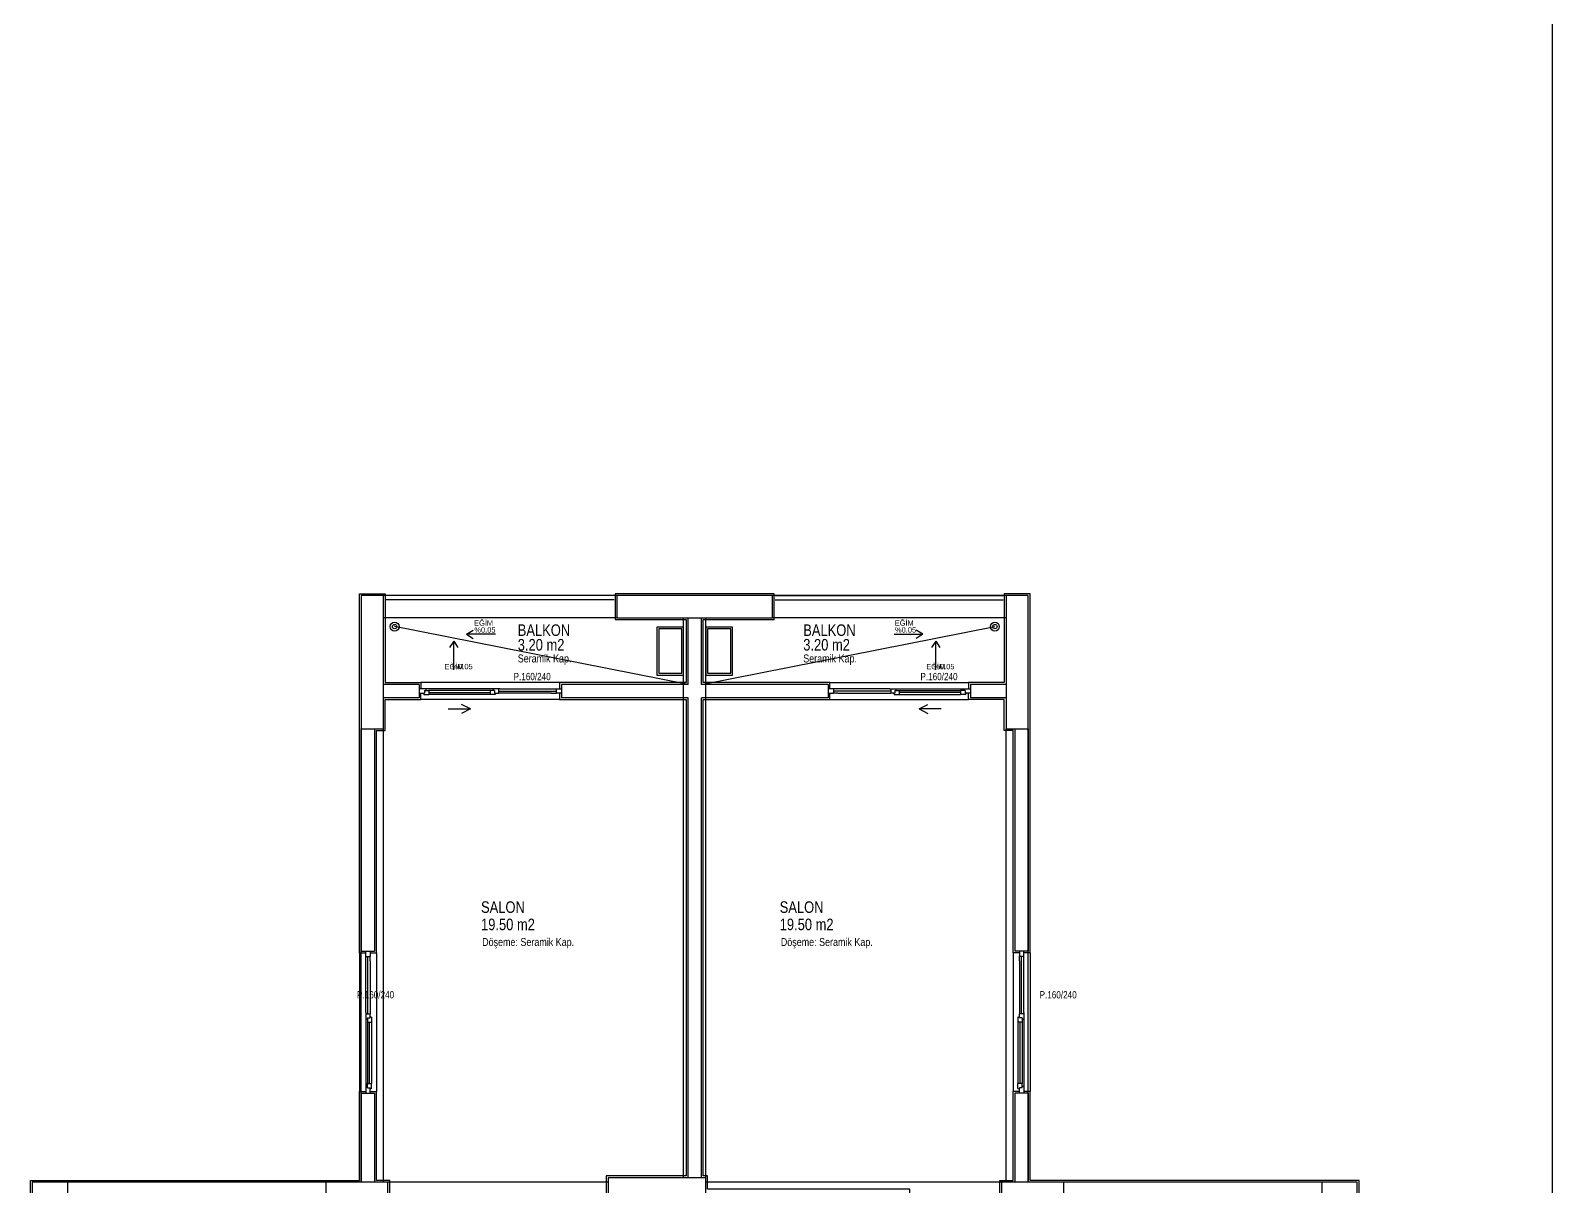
# Model space of a CAD drawing. Header units: centimetres. Extents: x 0 to 12847, y -30 to 2970.
# Drawn here: x 2799.8 to 3227.7, y 1737.5 to 2062.7 of the extents above; entities that cross this region are included whole.
import ezdxf

# ---------------------------------------------------------------- set-up
doc = ezdxf.new("R2010")
doc.units = ezdxf.units.CM
doc.layers.add('SCOTT-CERCEVE', color=7, linetype='CONTINUOUS')
doc.layers.add('SCOTT-MIMARI', color=8, linetype='CONTINUOUS')
doc.styles.get("Standard").update_dxf_attribs({"font": 'arial.ttf', "width": 0.8})

msp = doc.modelspace()

# ---------------------------------------------------------------- linework, layer by layer
at = {"layer": 'SCOTT-CERCEVE'}
msp.add_line((3227.7, 0), (3227.7, 2970), dxfattribs=at)
at = {"layer": 'SCOTT-MIMARI'}
for p, q in [((2910.92, 1877.47), (2909.05, 1877.47)), ((2909.05, 1876.22), (2910.55, 1876.22)), ((2910.39, 1875.84), (2911.8, 1875.84)), ((2910.55, 1876.97), (2911.8, 1876.97)), ((2910.55, 1876.97), (2910.55, 1876.22)), ((2910.92, 1877.47), (2910.92, 1876.97)), ((2929.05, 1876.97), (2911.8, 1876.97)), ((2911.8, 1876.97), (2911.8, 1875.84)), ((2911.8, 1876.4), (2929.05, 1876.4)), ((2929.05, 1875.84), (2911.8, 1875.84)), ((2930.3, 1876.97), (2929.05, 1876.97)), ((2929.05, 1876.97), (2929.05, 1875.84)), ((2930.46, 1875.84), (2929.05, 1875.84)), ((2931.8, 1877.47), (2929.92, 1877.47)), ((2929.92, 1876.97), (2929.92, 1877.47)), ((2930.3, 1876.97), (2930.3, 1876.22)), ((2930.3, 1876.22), (2931.42, 1876.22)), ((2931.42, 1877.47), (2931.42, 1876.22)), ((2931.42, 1876.84), (2947.55, 1876.84)), ((2946.3, 1876.22), (2931.42, 1876.22)), ((2931.8, 1877.47), (2949.05, 1877.47)), ((2946.3, 1876.22), (2947.71, 1876.22)), ((2947.55, 1877.47), (2947.55, 1876.22)), ((2949.05, 1876.22), (2947.55, 1876.22)), ((3041.3, 1877.47), (3024.05, 1877.47)), ((3024.05, 1876.22), (3025.55, 1876.22)), ((3026.8, 1876.22), (3025.39, 1876.22)), ((3025.55, 1877.47), (3025.55, 1876.22)), ((3041.67, 1876.84), (3025.55, 1876.84)), ((3026.8, 1876.22), (3041.67, 1876.22)), ((3041.3, 1877.47), (3043.17, 1877.47)), ((3041.67, 1877.47), (3041.67, 1876.22)), ((3042.8, 1876.22), (3041.67, 1876.22)), ((3042.64, 1875.84), (3044.05, 1875.84)), ((3042.8, 1876.97), (3044.05, 1876.97)), ((3042.8, 1876.97), (3042.8, 1876.22)), ((3043.17, 1876.97), (3043.17, 1877.47)), ((3044.05, 1876.97), (3061.3, 1876.97)), ((3044.05, 1876.97), (3044.05, 1875.84)), ((3061.3, 1876.4), (3044.05, 1876.4)), ((3044.05, 1875.84), (3061.3, 1875.84)), ((3062.55, 1876.97), (3061.3, 1876.97)), ((3061.3, 1876.97), (3061.3, 1875.84)), ((3062.71, 1875.84), (3061.3, 1875.84)), ((3062.17, 1877.47), (3062.17, 1876.97)), ((3062.17, 1877.47), (3064.05, 1877.47)), ((3062.55, 1876.97), (3062.55, 1876.22)), ((3064.05, 1876.22), (3062.55, 1876.22)), ((2894.05, 1786.47), (2894.05, 1803.72)), ((2894.05, 1802.22), (2895.3, 1802.22)), ((2894.67, 1786.09), (2894.67, 1802.22)), ((2895.3, 1803.72), (2895.3, 1802.22)), ((2895.3, 1800.97), (2895.3, 1802.38)), ((3077.8, 1803.72), (3077.8, 1802.22)), ((3077.8, 1800.97), (3077.8, 1802.38)), ((3079.05, 1802.22), (3077.8, 1802.22)), ((3078.42, 1786.09), (3078.42, 1802.22)), ((3079.05, 1786.47), (3079.05, 1803.72)), ((2895.3, 1800.97), (2895.3, 1786.09)), ((3077.8, 1800.97), (3077.8, 1786.09)), ((2894.05, 1786.47), (2894.05, 1784.59)), ((2894.05, 1786.09), (2895.3, 1786.09)), ((2894.55, 1784.59), (2894.05, 1784.59)), ((2894.55, 1784.97), (2894.55, 1783.72)), ((2894.55, 1784.97), (2895.3, 1784.97)), ((2895.3, 1784.97), (2895.3, 1786.09)), ((2895.67, 1785.13), (2895.67, 1783.72)), ((3077.42, 1785.13), (3077.42, 1783.72)), ((3077.8, 1784.97), (3077.8, 1786.09)), ((3079.05, 1786.09), (3077.8, 1786.09)), ((3078.55, 1784.97), (3077.8, 1784.97)), ((3078.55, 1784.97), (3078.55, 1783.72)), ((3078.55, 1784.59), (3079.05, 1784.59)), ((3079.05, 1786.47), (3079.05, 1784.59)), ((2894.55, 1783.72), (2894.55, 1766.47)), ((2894.55, 1783.72), (2895.67, 1783.72)), ((2895.11, 1766.47), (2895.11, 1783.72)), ((2895.67, 1783.72), (2895.67, 1766.47)), ((3077.42, 1783.72), (3077.42, 1766.47)), ((3078.55, 1783.72), (3077.42, 1783.72)), ((3077.99, 1766.47), (3077.99, 1783.72)), ((3078.55, 1783.72), (3078.55, 1766.47)), ((2894.05, 1765.59), (2894.55, 1765.59)), ((2894.05, 1765.59), (2894.05, 1763.72)), ((2894.55, 1765.22), (2894.55, 1766.47)), ((2894.55, 1766.47), (2895.67, 1766.47)), ((2894.55, 1765.22), (2895.3, 1765.22)), ((2895.3, 1763.72), (2895.3, 1765.22)), ((2895.67, 1765.06), (2895.67, 1766.47)), ((3077.42, 1765.06), (3077.42, 1766.47)), ((3078.55, 1766.47), (3077.42, 1766.47)), ((3077.8, 1763.72), (3077.8, 1765.22)), ((3078.55, 1765.22), (3077.8, 1765.22)), ((3078.55, 1765.22), (3078.55, 1766.47)), ((3079.05, 1765.59), (3078.55, 1765.59)), ((3079.05, 1765.59), (3079.05, 1763.72))]:
    msp.add_line(p, q, dxfattribs=at)
for points in [[(2892.3, 1803.22), (2892.3, 1904.22), (2899.55, 1904.22), (2899.55, 1879.22), (2909.55, 1879.22), (2909.55, 1877.47)], [(3024.55, 1877.47), (3024.55, 1879.22), (2988.92, 1879.22), (2988.92, 1896.97), (3008.92, 1896.97), (3008.92, 1904.22), (2964.17, 1904.22), (2964.17, 1896.97), (2984.17, 1896.97), (2984.17, 1879.22), (2948.55, 1879.22), (2948.55, 1877.47)], [(3080.8, 1803.22), (3080.8, 1904.22), (3073.55, 1904.22), (3073.55, 1879.22), (3063.55, 1879.22), (3063.55, 1877.47)], [(2899.05, 1903.72), (2892.8, 1903.72), (2892.8, 1866.22), (2899.05, 1866.22), (2899.05, 1903.72)], [(2964.67, 1903.72), (2899.05, 1903.72)], [(2963.92, 1903.73), (2899.8, 1903.73)], [(2963.92, 1902.48), (2899.8, 1902.48)], [(3008.42, 1903.72), (2964.67, 1903.72), (2964.67, 1897.47), (3008.42, 1897.47), (3008.42, 1903.72)], [(3074.05, 1903.72), (3008.42, 1903.72)], [(3009.17, 1903.73), (3073.3, 1903.73)], [(3009.17, 1902.48), (3073.3, 1902.48)], [(3080.3, 1903.72), (3074.05, 1903.72), (3074.05, 1866.22), (3080.3, 1866.22), (3080.3, 1903.72)], [(2964.67, 1897.47), (2899.05, 1897.47)], [(2983.42, 1739.97), (2983.42, 1897.47)], [(2984.67, 1878.72), (2984.67, 1897.47)], [(2988.42, 1878.72), (2988.42, 1897.47)], [(2989.67, 1739.97), (2989.67, 1897.47)], [(3074.05, 1897.47), (3008.42, 1897.47)], [(2984.67, 1878.72), (2902.17, 1894.97)], [(2922.41, 1892.81), (2924.26, 1893.98)], [(2930.49, 1892.81), (2922.41, 1892.81)], [(2922.41, 1892.81), (2924.26, 1891.65)], [(2983.42, 1894.84), (2975.92, 1894.84), (2975.92, 1881.34), (2983.42, 1881.34), (2983.42, 1894.84)], [(2982.92, 1894.34), (2976.42, 1894.34), (2976.42, 1881.84), (2982.92, 1881.84), (2982.92, 1894.34)], [(2988.42, 1878.72), (3070.92, 1894.97)], [(2997.17, 1894.84), (2989.67, 1894.84), (2989.67, 1881.34), (2997.17, 1881.34), (2997.17, 1894.84)], [(2996.67, 1894.34), (2990.17, 1894.34), (2990.17, 1881.84), (2996.67, 1881.84), (2996.67, 1894.34)], [(3042.61, 1892.81), (3050.69, 1892.81)], [(3050.69, 1892.81), (3048.84, 1893.98)], [(3050.69, 1892.81), (3048.84, 1891.65)], [(2918.78, 1890.91), (2917.61, 1889.06)], [(2918.78, 1882.83), (2918.78, 1890.91)], [(2918.78, 1890.91), (2919.95, 1889.06)], [(3054.32, 1890.91), (3053.15, 1889.06)], [(3054.32, 1882.83), (3054.32, 1890.91)], [(3054.32, 1890.91), (3055.48, 1889.06)], [(2909.05, 1878.72), (2899.05, 1878.72)], [(2909.05, 1878.72), (2909.05, 1874.97)], [(2948.55, 1879.22), (2909.55, 1879.22)], [(2984.67, 1878.72), (2949.05, 1878.72)], [(2949.05, 1878.72), (2949.05, 1874.97)], [(3024.05, 1878.72), (2988.42, 1878.72)], [(3024.05, 1878.72), (3024.05, 1874.97)], [(3024.55, 1879.22), (3063.55, 1879.22)], [(3074.05, 1878.72), (3064.05, 1878.72)], [(3064.05, 1878.72), (3064.05, 1874.97)], [(2897.05, 1803.22), (2897.05, 1865.72), (2899.55, 1865.72), (2899.55, 1874.47), (2909.55, 1874.47), (2909.55, 1876.22)], [(2909.05, 1874.97), (2899.05, 1874.97)], [(2948.55, 1874.47), (2909.55, 1874.47)], [(2910.39, 1875.84), (2910.17, 1876.22)], [(2929.92, 1877.47), (2910.92, 1877.47)], [(2948.55, 1876.22), (2948.55, 1874.47), (2984.17, 1874.47), (2984.17, 1740.47), (2961.67, 1740.47), (2961.67, 1735.47), (2926.05, 1735.47), (2926.05, 1731.97), (2966.05, 1731.97), (2966.05, 1728.72)], [(2930.46, 1875.84), (2930.67, 1876.22)], [(2984.67, 1874.97), (2949.05, 1874.97)], [(2984.67, 1739.97), (2984.67, 1874.97)], [(3024.05, 1874.97), (2988.42, 1874.97)], [(2988.42, 1739.97), (2988.42, 1874.97)], [(3007.05, 1728.72), (3007.05, 1731.97), (3047.05, 1731.97), (3047.05, 1736.72), (2990.17, 1736.72), (2990.17, 1740.47), (2988.92, 1740.47), (2988.92, 1874.47), (3024.55, 1874.47), (3024.55, 1876.22)], [(3024.55, 1874.47), (3063.55, 1874.47)], [(3042.64, 1875.84), (3042.42, 1876.22)], [(3043.17, 1877.47), (3062.17, 1877.47)], [(3062.71, 1875.84), (3062.92, 1876.22)], [(3076.05, 1803.22), (3076.05, 1865.72), (3073.55, 1865.72), (3073.55, 1874.47), (3063.55, 1874.47), (3063.55, 1876.22)], [(3074.05, 1874.97), (3064.05, 1874.97)], [(2917.24, 1871.8), (2923.49, 1871.8)], [(2923.49, 1871.8), (2920.99, 1873.05)], [(2923.49, 1871.8), (2920.99, 1870.55)], [(3049.61, 1871.8), (3052.11, 1873.05)], [(3055.86, 1871.8), (3049.61, 1871.8)], [(3049.61, 1871.8), (3052.11, 1870.55)], [(2892.8, 1738.72), (2892.8, 1866.22)], [(2892.8, 1866.22), (2892.8, 1803.72)], [(2896.55, 1866.22), (2896.55, 1803.72)], [(2899.05, 1738.72), (2899.05, 1866.22)], [(3074.05, 1738.72), (3074.05, 1866.22)], [(3076.55, 1866.22), (3076.55, 1803.72)], [(3080.3, 1738.72), (3080.3, 1866.22)], [(3080.3, 1866.22), (3080.3, 1803.72)], [(2892.3, 1803.22), (2892.3, 1764.22)], [(2892.3, 1803.22), (2894.05, 1803.22)], [(2892.8, 1803.72), (2896.55, 1803.72)], [(2895.3, 1803.22), (2897.05, 1803.22)], [(2897.05, 1803.22), (2897.05, 1764.22)], [(3076.05, 1803.22), (3076.05, 1764.22)], [(3077.8, 1803.22), (3076.05, 1803.22)], [(3080.3, 1803.72), (3076.55, 1803.72)], [(3080.8, 1803.22), (3079.05, 1803.22)], [(3080.8, 1803.22), (3080.8, 1764.22)], [(2894.05, 1784.59), (2894.05, 1765.59)], [(2895.67, 1785.13), (2895.3, 1785.34)], [(3077.42, 1785.13), (3077.8, 1785.34)], [(3079.05, 1784.59), (3079.05, 1765.59)], [(2801.55, 1710.72), (2799.8, 1710.72), (2799.8, 1739.22), (2892.3, 1739.22), (2892.3, 1764.22)], [(2892.3, 1764.22), (2894.05, 1764.22)], [(2892.8, 1763.72), (2896.55, 1763.72)], [(2892.8, 1763.72), (2892.8, 1738.72)], [(2895.67, 1765.06), (2895.3, 1764.84)], [(2895.3, 1764.22), (2897.05, 1764.22)], [(2896.55, 1763.72), (2896.55, 1738.72)], [(2897.05, 1712.47), (2897.05, 1729.47), (2900.8, 1729.47), (2900.8, 1739.22), (2897.05, 1739.22), (2897.05, 1764.22)], [(3076.05, 1712.47), (3076.05, 1729.47), (3072.3, 1729.47), (3072.3, 1739.22), (3076.05, 1739.22), (3076.05, 1764.22)], [(3077.8, 1764.22), (3076.05, 1764.22)], [(3080.3, 1763.72), (3076.55, 1763.72)], [(3076.55, 1763.72), (3076.55, 1738.72)], [(3077.42, 1765.06), (3077.8, 1764.84)], [(3080.8, 1764.22), (3079.05, 1764.22)], [(3080.3, 1763.72), (3080.3, 1738.72)], [(3171.55, 1710.72), (3173.3, 1710.72), (3173.3, 1739.22), (3080.8, 1739.22), (3080.8, 1764.22)], [(2810.3, 1738.72), (2800.3, 1738.72), (2800.3, 1718.72), (2810.3, 1718.72), (2810.3, 1738.72)], [(2882.8, 1738.72), (2810.3, 1738.72)], [(2882.8, 1738.72), (2810.3, 1738.72)], [(2900.3, 1738.72), (2882.8, 1738.72), (2882.8, 1729.97), (2900.3, 1729.97), (2900.3, 1738.72)], [(2962.17, 1738.72), (2900.3, 1738.72)], [(2989.67, 1739.97), (2962.17, 1739.97), (2962.17, 1732.47), (2989.67, 1732.47), (2989.67, 1739.97)], [(3072.8, 1738.72), (2989.67, 1738.72)], [(3090.3, 1738.72), (3072.8, 1738.72), (3072.8, 1729.97), (3090.3, 1729.97), (3090.3, 1738.72)], [(3162.8, 1738.72), (3090.3, 1738.72)], [(3162.8, 1738.72), (3090.3, 1738.72)], [(3172.8, 1738.72), (3162.8, 1738.72), (3162.8, 1718.72), (3172.8, 1718.72), (3172.8, 1738.72)]]:
    msp.add_lwpolyline(points, dxfattribs=at)
for centre, radius in [((2902.17, 1894.97), 1.25), ((3070.92, 1894.97), 1.25), ((2902.17, 1894.97), 0.625), ((3070.92, 1894.97), 0.625)]:
    msp.add_circle(centre, radius, dxfattribs=at)

# ---------------------------------------------------------------- texts
at = {"layer": 'SCOTT-MIMARI', "width": 0.8}
for s, height, p in [('EĞİM', 1.5, (2924.51, 1895.23)), ('BALKON', 3.25, (2936.79, 1892.35)), ('BALKON', 3.25, (3017.05, 1892.35)), ('EĞİM', 1.5, (3042.76, 1895.23)), ('%%%0.05', 1.5, (2924.6, 1893.29)), ('3.20 m2', 3.25, (2936.79, 1888.24)), ('3.20 m2', 3.25, (3017.05, 1888.24)), ('%%%0.05', 1.5, (3042.85, 1893.29)), ('Seramik Kap.', 2.25, (2936.79, 1884.89)), ('Seramik Kap.', 2.25, (3017.05, 1884.89)), ('EĞİM', 1.5, (2916.19, 1882.98)), ('%%%0.05', 1.5, (2918.19, 1882.98)), ('EĞİM', 1.5, (3051.64, 1882.98)), ('%%%0.05', 1.5, (3053.63, 1882.98)), ('P.160/240', 2.048, (2935.62, 1879.9)), ('P.160/240', 2.048, (3050, 1879.9)), ('SALON', 3.25, (2926.47, 1814.45)), ('SALON', 3.25, (3010.43, 1814.45)), ('19.50 m2', 3.25, (2926.47, 1809.58)), ('19.50 m2', 3.25, (3010.43, 1809.58)), ('Döşeme: Seramik Kap.', 2.25, (2926.79, 1805.13)), ('Döşeme: Seramik Kap.', 2.25, (3010.75, 1805.13)), ('P.160/240', 2.048, (2891.61, 1790.39)), ('P.160/240', 2.048, (3083.49, 1790.39))]:
    msp.add_text(s, height=height, dxfattribs=at).set_placement(p)

doc.saveas('drawing.dxf')
